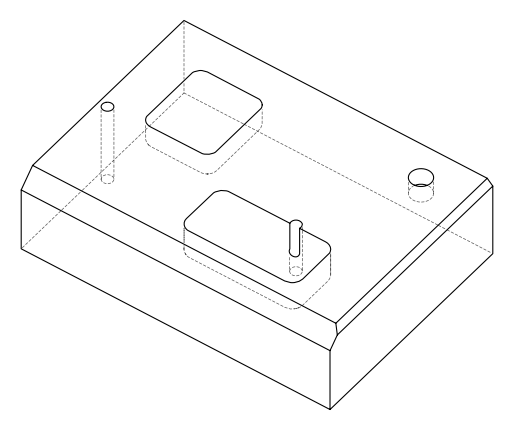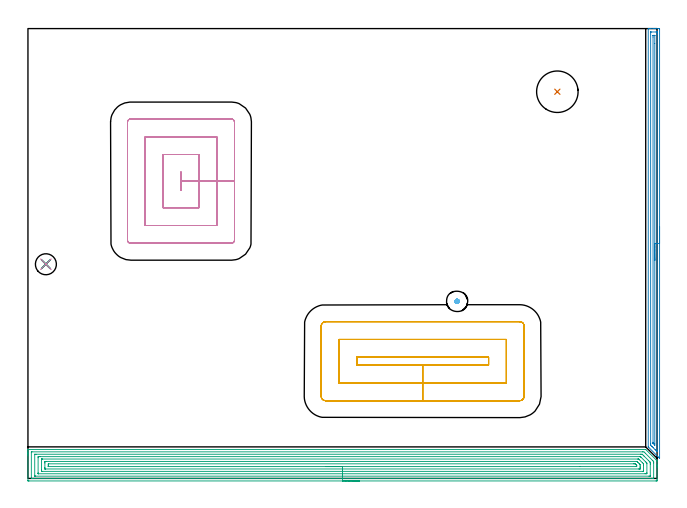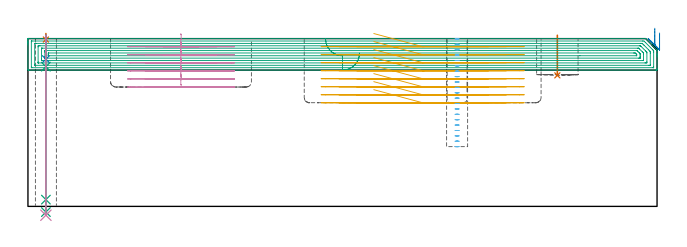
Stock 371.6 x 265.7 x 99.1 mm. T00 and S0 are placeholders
(PLAN: 10 operations, 7 tool changes, 50.7 min)
(1 INDEXABLE_INSERT_DRILL_BLIND_HOLE_FROM_SOLID | STEP1POCKET | NXT0302_020 | 0.1 min | 10085 mm3)
(2 AREA_MILL | FG_CHAMFER_SURFACE | UGT0205_001 | 6.19 min | 5795 mm3)
(3 AREA_MILL_1 | FG_CHAMFER_SURFACE_1 | UGT0205_001 | 21.04 min | 64078 mm3)
(4 MILL_RECTANGULAR_POCKET | POCKET_RECTANGULAR_STRAIGHT | UGT0201_095 | Follow Part, ap 5, ae 75% | 8.16 min | 218047 mm3)
(5 MILL_RECTANGULAR_POCKET_1 | POCKET_RECTANGULAR_STRAIGHT_1 | UGT0201_095 | Follow Part, ap 5, ae 75% | 13.23 min | 347518 mm3)
(6 MILL_BLIND_HOLE_FROM_SOLID_MATERIAL | STEP1POCKET_1 | NXT0201_010 | Spiral | 0.96 min | 6373 mm3)
(7 SPOT_DRILL | STEP1HOLE | NXT0321_9005460120000 | 0.03 min | 5 mm3)
(8 DRILL_BLIND_HOLE_INTO_CENTER | STEP1HOLE | NXT0301_052 | 0.06 min | 583 mm3)
(9 GUN_DRILL_THROUGH_HOLE | STEP1HOLE | UGT0307_004 | 0.49 min | 4367 mm3)
(10 DRILL_TO_ENLARGE_THROUGH_HOLE | STEP1HOLE | UGT0301_519 | 0.43 min | 6970 mm3)
(TOOL NXT0302_020 | Index. Insert Drill 24.5mm [880-D2450L25-03] | D24.5 PA176 FL74 Z2)
(TOOL UGT0205_001 | Chamfer Mill 20 x 3 x 45 deg. | D20 FL50 Z2)
(TOOL UGT0201_095 | End mill 20 mm | D20 R3 FL38 Z4)
(TOOL NXT0201_010 | ENDMILL 10mm [2P460-1000-NA 1630] | D10 FL30 Z6)
(TOOL NXT0321_9005460120000 | NC Spot Drill, 142deg, 12mm, Carbide, Uncoated | D12 PA142 FL30 Z2)
(TOOL NXT0301_052 | Carbide Drill 8.1mm [860.1-0810-024A1-MM 2214] | D8.1 PA140 FL47 Z2)
(TOOL UGT0307_004 | Gun Drill 8 mm | D8 PA130 FL24 Z1)
(TOOL UGT0301_519 | Carbide Drill 12.4 mm | D12.4 PA118 FL101 Z2)
(OP 1 INDEXABLE_INSERT_DRILL_BLIND_HOLE_FROM_SOLID)
G17 G21 G94 G90
T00 M6
G54
G17 G0 G90 X312.7 Y228.4 S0 M3
G43 Z109.1 H1
G94 G81 G98 Z77.4 F250. R101.1
G80
M5
M2
(OP 2 AREA_MILL)
G17 G21 G94 G90
T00 M6
G54
G17 G0 G90 X373.1 Y148.8 S1061 M3
G43 Z109.1 H0
Z102.4
G94 G1 Y148.762 Z101.528 F250.
Y148.648 Z100.663
Y148.459 Z99.812
Y148.197 Z98.98
Y147.863 Z98.174
Y147.46 Z97.4
Y146.991 Z96.664
Y146.46 Z95.972
Y145.871 Z95.329
Y145.228 Z94.74
Y144.536 Z94.208
Y143.8 Z93.74
Y143.026 Z93.337
Y142.22 Z93.003
Y141.388 Z92.741
Y140.536 Z92.552
Y139.672 Z92.438
Y138.8 Z92.4
Y12.031
X373.099 Y12.003 Z92.399
X373.093 Y11.909 Z92.396
X373.079 Y11.916 Z92.411
X372.939 Y12.06 Z92.559
X372.798 Y12.2 Z92.698
X372.046 Y12.953 Z93.451
X366.692 Y18.308 Z98.808
X366.467 Y18.535 Z99.029
X366.403 Y18.605 Z99.089
X366.4 Y18.754 Z99.1
Y265.54
X366.402 Y265.69 Z99.088
X366.506 Y265.696 Z98.986
X366.617 Y265.7 Z98.882
X366.947 Z98.552
X367.573 Z97.922
X369.627 Z95.87
X370.185 Z95.309
X370.777 Z94.718
X372.519 Z92.978
X372.798 Y265.695 Z92.699
X373.093 Y265.69 Z92.403
X373.097 Y265.4 Z92.401
X373.099 Y265.093
X373.1 Y138.8 Z92.4
X371.686 Z93.814
X371.685 Y16.077 Z93.815
X371.684 Y15.901 Z93.816
X371.681 Y15.814 Z93.819
X371.68 Y15.786 Z93.82
X371.659 Y15.803 Z93.841
X371.375 Y16.077 Z94.125
X371.056 Y16.394 Z94.444
X370.48 Y16.969 Z95.02
X369.315 Y18.135 Z96.185
X368.696 Y18.754 Z96.804
X368.444 Y19.01 Z97.056
X367.821 Y19.647 Z97.679
X367.816 Y20.29 Z97.684
X367.815 Y20.539 Z97.685
Y263.308
X367.817 Y263.631 Z97.683
X367.818 Y263.67 Z97.682
X367.82 Y263.684 Z97.68
X367.834 Y263.69 Z97.666
X367.934 Y263.695 Z97.566
X368.063 Y263.699 Z97.437
X371.056 Y263.7 Z94.444
X371.547 Y263.698 Z93.953
X371.654 Y263.693 Z93.846
X371.674 Y263.691 Z93.826
X371.679 Y263.655 Z93.821
X371.682 Y263.559 Z93.818
X371.685 Y263.308 Z93.815
X371.686 Y262.663 Z93.814
Y262.416
Y138.8
X370.272 Z95.228
X370.271 Y20.451 Z95.229
X370.268 Y19.647 Z95.232
X370.257 Z95.243
X370.185 Y19.716 Z95.315
X369.36 Y20.539 Z96.14
X369.315 Y20.587 Z96.185
X369.266 Y20.641 Z96.234
X369.244 Y20.667 Z96.256
X369.236 Y20.814 Z96.264
X369.231 Y21.167 Z96.269
X369.229 Y21.344 Z96.271
X369.228 Y260.719 Z96.272
X369.23 Y261.523 Z96.27
X369.231 Y261.608 Z96.269
X369.235 Y261.69 Z96.265
X369.315 Y261.692 Z96.185
X370.014 Y261.699 Z95.486
X370.185 Y261.696 Z95.315
X370.242 Y261.693 Z95.258
X370.259 Y261.691 Z95.241
X370.265 Y261.668 Z95.235
X370.268 Y261.611 Z95.232
X370.271 Y261.523 Z95.229
X370.272 Y256.823 Z95.228
Y138.8
Y137.928 Z95.266
Y137.063 Z95.38
Y136.212 Z95.569
Y135.38 Z95.832
Y134.574 Z96.165
Y133.8 Z96.568
Y133.064 Z97.037
Y132.372 Z97.568
Y131.729 Z98.157
Y131.14 Z98.801
Y130.608 Z99.493
Y130.14 Z100.228
Y129.737 Z101.002
Y129.403 Z101.808
Y129.141 Z102.64
Y128.952 Z103.492
Y128.838 Z104.357
Y128.8 Z105.228
G0 Z109.1
M5
M2
(OP 3 AREA_MILL_1)
G17 G21 G94 G90
T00 M6
G54
G17 G0 G90 X195.8 Y-1.5 S1061 M3
G43 Z109.1 H0
Z90.5
G94 G1 X195.762 Z89.628 F250.
X195.648 Z88.764
X195.459 Z87.912
X195.197 Z87.08
X194.863 Z86.274
X194.46 Z85.5
X193.992 Z84.764
X193.46 Z84.072
X192.871 Z83.429
X192.228 Z82.84
X191.536 Z82.308
X190.8 Z81.84
X190.026 Z81.437
X189.22 Z81.103
X188.388 Z80.841
X187.537 Z80.652
X186.672 Z80.538
X185.8 Z80.5
X0.606
X0.186 Y-1.496 Z80.503
X0.01 Y-1.492 Z80.506
X0. Y-1.312 Z80.685
Y13.38 Z95.375
Y13.98 Z95.974
Y14.547 Z96.543
Y14.863 Z96.859
Y15.43 Z97.426
Y15.746 Z97.741
Y16.763 Z98.762
X0.007 Y17.09 Z99.081
X0.009 Y17.097 Z99.088
X0.16 Y17.1 Z99.1
X364.746
X364.896 Y17.095 Z99.09
X364.924 Y17.076 Z99.076
X371.44 Y10.56 Z92.558
X371.548 Y10.449 Z92.448
X371.59 Y10.403 Z92.403
X371.6 Y9.816 Z91.816
Y8.367 Z90.363
Y7.8 Z89.796
Y7.484 Z89.481
Y6.917 Z88.912
Y6.318 Z88.313
Y-0.429 Z81.568
X371.596 Y-1.029 Z80.969
X371.591 Y-1.492 Z80.506
X371.465 Y-1.495 Z80.503
X370.994 Y-1.5 Z80.5
X185.8
Y-0.086 Z81.914
X2.33 Y-0.085 Z81.915
X2.014 Y-0.079 Z81.921
X2.008 Y0.022 Z82.022
X2.001 Y0.24 Z82.24
Y15.249 Z97.249
X2.008 Y15.636 Z97.636
X2.011 Y15.68 Z97.68
X2.028 Y15.682 Z97.682
X2.079 Y15.685 Z97.685
X2.183 Y15.686 Z97.686
X2.391
X363.022 Y15.685 Z97.685
X363.854 Y15.679 Z97.679
X364.687 Y14.863 Z96.863
X364.746 Y14.804 Z96.804
X369.209 Y10.341 Z92.341
X369.589 Y9.949 Z91.949
X369.596 Y9.566 Z91.566
X369.6 Y9.179 Z91.179
X369.599 Y0.351 Z82.351
X369.592 Y-0.037 Z81.963
X369.589 Y-0.08 Z81.92
X369.572 Y-0.082 Z81.918
X369.521 Y-0.085 Z81.915
X369.417 Y-0.086 Z81.914
X369.209
X185.8
Y1.328 Z83.328
X4.47 Y1.329 Z83.329
X4.176 Y1.331 Z83.331
X4.078 Y1.333 Z83.333
X4.01 Y1.336 Z83.336
X4.006 Y1.446 Z83.446
X4.002 Y1.62 Z83.62
X4. Y1.794 Z83.794
X4.001 Y14.153 Z96.153
X4.005 Y14.212 Z96.212
X4.01 Y14.255 Z96.255
X4.032 Y14.264 Z96.264
X4.176 Y14.266 Z96.266
X4.775 Y14.271 Z96.271
X361.774
X362.069
X362.671 Y14.267 Z96.267
X362.809 Y14.264 Z96.264
X362.961 Y14.13 Z96.13
X363.117 Y13.98 Z95.98
X363.854 Y13.247 Z95.247
X366.531 Y10.57 Z92.57
X366.652 Y10.449 Z92.449
X367.424 Y9.673 Z91.673
X367.524 Y9.566 Z91.566
X367.59 Y9.477 Z91.477
X367.596 Y9.396 Z91.396
X367.599 Y8.683 Z90.683
X367.6 Y8.509 Z90.509
X367.599 Y1.447 Z83.447
X367.595 Y1.388 Z83.388
X367.59 Y1.345 Z83.345
X367.568 Y1.335 Z83.335
X367.424 Y1.334 Z83.334
X366.825 Y1.329 Z83.329
X185.8 Y1.328 Z83.328
Y2.743 Z84.743
X6.114
X6.064 Y2.744 Z84.744
X6.03 Y2.746 Z84.746
X6.015 Y2.749 Z84.749
X6.01 Y2.761 Z84.761
X6.005 Y2.956 Z84.956
X6. Y3.347 Z85.347
Y12.214 Z94.214
X6.006 Y12.636 Z94.636
X6.01 Y12.841 Z94.841
X6.21 Y12.851 Z94.851
X6.854 Y12.856 Z94.856
X7.096 Y12.857 Z94.857
X361.176
X361.42 Y12.856 Z94.856
X361.743 Y12.852 Z94.852
X361.78 Y12.85 Z94.85
X361.836 Y12.803 Z94.803
X361.941 Y12.706 Z94.706
X362.069 Y12.582 Z94.582
X364.746 Y9.905 Z91.905
X365.082 Y9.566 Z91.566
X365.41 Y9.23 Z91.23
X365.59 Y9.036 Z91.036
X365.6 Y8.683 Z90.683
Y3.386 Z85.386
X365.594 Y2.963 Z84.963
X365.59 Y2.759 Z84.759
X365.39 Y2.749 Z84.749
X364.746 Y2.744 Z84.744
X364.504 Y2.743 Z84.743
X185.8
Y4.157 Z86.157
X8.526
X8.3 Y4.158 Z86.158
X8.15 Y4.16 Z86.16
X8.031 Y4.164 Z86.164
X8.009 Y4.17 Z86.17
X8.007 Y4.179 Z86.179
X8.004 Y4.269 Z86.269
X8. Y4.9 Z86.9
Y5.151 Z87.151
X8.001 Y11.331 Z93.331
X8.003 Y11.41 Z93.41
X8.006 Y11.429 Z93.429
X8.008 Y11.434 Z93.434
X8.038 Y11.436 Z93.436
X8.187 Y11.44 Z93.44
X8.413 Y11.443 Z93.443
X8.526
X360.284
X360.397 Y11.442 Z93.442
X360.622 Y11.437 Z93.437
X360.757 Y11.434 Z93.434
X360.793 Y11.401 Z93.401
X360.867 Y11.331 Z93.331
X361.176 Y11.025 Z93.025
X362.961 Y9.24 Z91.24
X363.511 Y8.683 Z90.683
X363.588 Y8.602 Z90.602
X363.592 Y8.525 Z90.525
X363.596 Y8.367 Z90.367
X363.6 Y8.051 Z90.051
X363.599 Y4.269 Z86.269
X363.597 Y4.19 Z86.19
X363.594 Y4.171 Z86.171
X363.592 Y4.166 Z86.166
X363.562 Y4.164 Z86.164
X363.413 Y4.16 Z86.16
X363.187 Y4.157 Z86.157
X363.074
X185.8
Y5.571 Z87.571
X10.268 Y5.572 Z87.572
X10.143 Y5.573 Z87.573
X10.06 Y5.575 Z87.575
X10.019 Y5.578 Z87.578
X10.01 Y5.616 Z87.616
X10.005 Y6.034 Z88.034
X10.001 Y6.453 Z88.453
X10. Y9.101 Z91.101
X10.004 Y9.566 Z91.566
X10.008 Y9.977 Z91.977
X10.022 Y10.022 Z92.022
X10.073 Y10.024 Z92.024
X10.19 Y10.027 Z92.027
X10.424 Y10.028 Z92.028
X10.848 Y10.029 Z92.029
X359.391 Y10.028 Z92.028
X359.547 Y10.027 Z92.027
X359.672 Y10.024 Z92.024
X359.708 Y10.022 Z92.022
X359.734 Y10.006 Z92.006
X359.785 Y9.958 Z91.958
X360.186 Y9.566 Z91.566
X360.284 Y9.469 Z91.469
X361.069 Y8.683 Z90.683
X361.176 Y8.575 Z90.575
X361.558 Y8.183 Z90.183
X361.59 Y8.124 Z90.124
X361.594 Y8.051 Z90.051
X361.598 Y7.94 Z89.94
X361.6 Y6.917 Z88.917
Y6.498 Z88.498
X361.596 Y6.034 Z88.034
X361.592 Y5.623 Z87.623
X361.578 Y5.578 Z87.578
X361.527 Y5.576 Z87.576
X361.41 Y5.573 Z87.573
X361.176 Y5.572 Z87.572
X360.752 Y5.571 Z87.571
X185.8
Y6.985 Z88.985
X12.209 Y6.986 Z88.986
X12.139
X12.029 Y6.991 Z88.991
X12.009 Y6.993 Z88.993
X12.005 Y7.006 Z89.006
X12.002 Y7.023 Z89.023
X12.001 Y7.042 Z89.042
X12. Y7.123 Z89.123
Y7.8 Z89.8
X12.001 Y8.006 Z90.006
X12.004 Y8.213 Z90.213
X12.013 Y8.608 Z90.608
X12.209 Y8.613 Z90.613
X12.278 Y8.614 Z90.614
X357.675 Y8.615 Z90.615
X358.499 Y8.613 Z90.613
X358.57 Y8.612 Z90.612
X358.665 Y8.608 Z90.608
X359.033 Y8.258 Z90.258
X359.275 Y8.025 Z90.025
X359.391 Y7.91 Z89.91
X359.495 Y7.8 Z89.8
X359.59 Y7.695 Z89.695
X359.596 Y7.597 Z89.597
X359.594 Y7.387 Z89.387
X359.587 Y6.992 Z88.992
X359.391 Y6.987 Z88.987
X359.322 Y6.986 Z88.986
X326.062 Y6.985 Z88.985
X185.8
X184.928 Z89.023
X184.064 Z89.137
X183.212 Z89.326
X182.38 Z89.588
X181.574 Z89.922
X180.8 Z90.325
X180.064 Z90.794
X179.372 Z91.325
X178.729 Z91.914
X178.14 Z92.557
X177.609 Z93.25
X177.14 Z93.985
X176.737 Z94.759
X176.403 Z95.565
X176.141 Z96.397
X175.952 Z97.249
X175.838 Z98.114
X175.8 Z98.985
G0 Z109.1
M5
M2
(OP 4 MILL_RECTANGULAR_POCKET)
G17 G21 G94 G90
T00 M6
G54
G17 G0 G90 X90.3 Y172.786 S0 M3
G43 Z109.1 H0
Z102.1
G94 G1 Y170.4 Z101.461 F250.
X90.5 Z101.407
Y180.8 Z98.62
X90.3 Z98.567
Y170.4 Z95.78
X90.5 Z95.727
Y175.6 Z94.333
Y180.8 F500.
X90.3
Y170.4
X90.5
Y175.6
X101.
Y191.3
X79.8
Y159.9
X101.
Y175.6
X111.5
Y201.8
X69.3
Y149.4
X111.5
Y175.6
X122.
Y210.4
G3 X120.1 Y212.3 R1.9
G1 X60.7
G3 X58.8 Y210.4 R1.9
G1 Y140.8
G3 X60.7 Y138.9 R1.9
G1 X120.1
G3 X122. Y140.8 R1.9
G1 Y175.6
Y176.6
G0 X90.3 Y172.786 Z97.333
G1 Y170.4 Z96.694 F250.
X90.5 Z96.64
Y180.8 Z93.854
X90.3 Z93.8
Y170.4 Z91.014
X90.5 Z90.96
Y175.6 Z89.567
Y180.8 F500.
X90.3
Y170.4
X90.5
Y175.6
X101.
Y191.3
X79.8
Y159.9
X101.
Y175.6
X111.5
Y201.8
X69.3
Y149.4
X111.5
Y175.6
X122.
Y210.4
G3 X120.1 Y212.3 R1.9
G1 X60.7
G3 X58.8 Y210.4 R1.9
G1 Y140.8
G3 X60.7 Y138.9 R1.9
G1 X120.1
G3 X122. Y140.8 R1.9
G1 Y175.6
Y176.6
G0 X90.3 Y172.786 Z92.567
G1 Y170.4 Z91.927 F250.
X90.5 Z91.874
Y180.8 Z89.087
X90.3 Z89.034
Y170.4 Z86.247
X90.5 Z86.193
Y175.6 Z84.8
Y180.8 F500.
X90.3
Y170.4
X90.5
Y175.6
X101.
Y191.3
X79.8
Y159.9
X101.
Y175.6
X111.5
Y201.8
X69.3
Y149.4
X111.5
Y175.6
X122.
Y210.4
G3 X120.1 Y212.3 R1.9
G1 X60.7
G3 X58.8 Y210.4 R1.9
G1 Y140.8
G3 X60.7 Y138.9 R1.9
G1 X120.1
G3 X122. Y140.8 R1.9
G1 Y175.6
Y176.6
G0 X90.3 Y172.786 Z87.8
G1 Y170.4 Z87.161 F250.
X90.5 Z87.107
Y180.8 Z84.32
X90.3 Z84.267
Y170.4 Z81.48
X90.5 Z81.427
Y175.6 Z80.033
Y180.8 F500.
X90.3
Y170.4
X90.5
Y175.6
X101.
Y191.3
X79.8
Y159.9
X101.
Y175.6
X111.5
Y201.8
X69.3
Y149.4
X111.5
Y175.6
X122.
Y210.4
G3 X120.1 Y212.3 R1.9
G1 X60.7
G3 X58.8 Y210.4 R1.9
G1 Y140.8
G3 X60.7 Y138.9 R1.9
G1 X120.1
G3 X122. Y140.8 R1.9
G1 Y175.6
Y176.6
G0 X90.3 Y172.786 Z83.033
G1 Y170.4 Z82.394 F250.
X90.5 Z82.341
Y180.8 Z79.554
X90.3 Z79.5
Y170.4 Z76.714
X90.5 Z76.66
Y175.6 Z75.267
Y180.8 F500.
X90.3
Y170.4
X90.5
Y175.6
X101.
Y191.3
X79.8
Y159.9
X101.
Y175.6
X111.5
Y201.8
X69.3
Y149.4
X111.5
Y175.6
X122.
Y210.4
G3 X120.1 Y212.3 R1.9
G1 X60.7
G3 X58.8 Y210.4 R1.9
G1 Y140.8
G3 X60.7 Y138.9 R1.9
G1 X120.1
G3 X122. Y140.8 R1.9
G1 Y175.6
Y176.6
G0 X90.3 Y172.786 Z78.267
G1 Y170.4 Z77.627 F250.
X90.5 Z77.574
Y180.8 Z74.787
X90.3 Z74.734
Y170.4 Z71.947
X90.5 Z71.893
Y175.6 Z70.5
Y180.8 F500.
X90.3
Y170.4
X90.5
Y175.6
X101.
Y191.3
X79.8
Y159.9
X101.
Y175.6
X111.5
Y201.8
X69.3
Y149.4
X111.5
Y175.6
X122.
Y210.4
G3 X120.1 Y212.3 R1.9
G1 X60.7
G3 X58.8 Y210.4 R1.9
G1 Y140.8
G3 X60.7 Y138.9 R1.9
G1 X120.1
G3 X122. Y140.8 R1.9
G1 Y175.6
Y176.6
G0 Z109.1
M5
M2
(OP 5 MILL_RECTANGULAR_POCKET_1)
G17 G21 G94 G90
T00 M6
G54
G17 G0 G90 X204.273 Y66.9 S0 M3
G43 Z109.1 H0
Z102.1
G94 G1 X233.15 Z94.362 F250.
X272.1 F500.
Y71.6
X194.2
Y66.9
X233.15
Y56.4
X282.6
Y82.1
X183.7
Y56.4
X233.15
Y45.9
X290.4
G3 X293.1 Y48.6 R2.7
G1 Y89.9
G3 X290.4 Y92.6 R2.7
G1 X175.9
G3 X173.2 Y89.9 R2.7
G1 Y48.6
G3 X175.9 Y45.9 R2.7
G1 X233.15
X234.15
G0 X204.273 Y66.9 Z97.362
G1 X233.15 Z89.625 F250.
X272.1 F500.
Y71.6
X259.367
X194.2
Y66.9
X233.15
Y56.4
X282.6
Y82.1
X259.367
X183.7
Y56.4
X233.15
Y45.9
X290.4
G3 X293.1 Y48.6 R2.7
G1 Y89.9
G3 X290.4 Y92.6 R2.7
G1 X175.9
G3 X173.2 Y89.9 R2.7
G1 Y48.6
G3 X175.9 Y45.9 R2.7
G1 X233.15
X234.15
G0 X204.273 Y66.9 Z92.625
G1 X233.15 Z84.887 F250.
X272.1 F500.
Y71.6
X259.369
X194.2
Y66.9
X233.15
Y56.4
X282.6
Y82.1
X183.7
Y56.4
X233.15
Y45.9
X290.4
G3 X293.1 Y48.6 R2.7
G1 Y89.9
G3 X290.4 Y92.6 R2.7
G1 X175.9
G3 X173.2 Y89.9 R2.7
G1 Y48.6
G3 X175.9 Y45.9 R2.7
G1 X233.15
X234.15
G0 X204.273 Y66.9 Z87.887
G1 X233.15 Z80.15 F250.
X272.1 F500.
Y71.6
X194.2
Y66.9
X233.15
Y56.4
X282.6
Y82.1
X183.7
Y56.4
X233.15
Y45.9
X290.4
G3 X293.1 Y48.6 R2.7
G1 Y89.9
G3 X290.4 Y92.6 R2.7
G1 X175.9
G3 X173.2 Y89.9 R2.7
G1 Y48.6
G3 X175.9 Y45.9 R2.7
G1 X233.15
X234.15
G0 X204.273 Y66.9 Z83.15
G1 X233.15 Z75.412 F250.
X272.1 F500.
Y71.6
X194.2
Y66.9
X233.15
Y56.4
X282.6
Y82.1
X183.7
Y56.4
X233.15
Y45.9
X290.4
G3 X293.1 Y48.6 R2.7
G1 Y89.9
G3 X290.4 Y92.6 R2.7
G1 X175.9
G3 X173.2 Y89.9 R2.7
G1 Y48.6
G3 X175.9 Y45.9 R2.7
G1 X233.15
X234.15
G0 X204.273 Y66.9 Z78.412
G1 X233.15 Z70.675 F250.
X272.1 F500.
Y71.6
X194.2
Y66.9
X233.15
Y56.4
X282.6
Y82.1
X183.7
Y56.4
X233.15
Y45.9
X290.4
G3 X293.1 Y48.6 R2.7
G1 Y89.9
G3 X290.4 Y92.6 R2.7
G1 X175.9
G3 X173.2 Y89.9 R2.7
G1 Y48.6
G3 X175.9 Y45.9 R2.7
G1 X233.15
X234.15
G0 X204.273 Y66.9 Z73.675
G1 X233.15 Z65.937 F250.
X272.1 F500.
Y71.6
X194.2
Y66.9
X233.15
Y56.4
X282.6
Y82.1
X183.7
Y56.4
X233.15
Y45.9
X290.4
G3 X293.1 Y48.6 R2.7
G1 Y89.9
G3 X290.4 Y92.6 R2.7
G1 X175.9
G3 X173.2 Y89.9 R2.7
G1 Y48.6
G3 X175.9 Y45.9 R2.7
G1 X233.15
X234.15
G0 X204.273 Y66.9 Z68.937
G1 X233.15 Z61.2 F250.
X272.1 F500.
Y71.6
X194.2
Y66.9
X233.15
Y56.4
X282.6
Y82.1
X183.7
Y56.4
X233.15
Y45.9
X290.4
G3 X293.1 Y48.6 R2.7
G1 Y89.9
G3 X290.4 Y92.6 R2.7
G1 X175.9
G3 X173.2 Y89.9 R2.7
G1 Y48.6
G3 X175.9 Y45.9 R2.7
G1 X233.15
X234.15
G0 Z109.1
M5
M2
(OP 6 MILL_BLIND_HOLE_FROM_SOLID_MATERIAL)
G17 G21 G94 G90
T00 M6
G54
G17 G0 G90 X253.5 Y104.6 S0 M3
G43 Z109.1 H1
Z98.919
G94 G3 X254.1 Y105.2 R0.6 F250.
X253.5 Y105.8 R0.6
X252.3 Y104.6 R1.2
X253.5 Y105.8 R-1.2
X252.9 Y105.2 R0.6
X253.5 Y104.6 R0.6
G0 Z95.738
G3 X254.1 Y105.2 R0.6
X253.5 Y105.8 R0.6
X252.3 Y104.6 R1.2
X253.5 Y105.8 R-1.2
X252.9 Y105.2 R0.6
X253.5 Y104.6 R0.6
G0 Z92.557
G3 X254.1 Y105.2 R0.6
X253.5 Y105.8 R0.6
X252.3 Y104.6 R1.2
X253.5 Y105.8 R-1.2
X252.9 Y105.2 R0.6
X253.5 Y104.6 R0.6
G0 Z89.376
G3 X254.1 Y105.2 R0.6
X253.5 Y105.8 R0.6
X252.3 Y104.6 R1.2
X253.5 Y105.8 R-1.2
X252.9 Y105.2 R0.6
X253.5 Y104.6 R0.6
G0 Z86.195
G3 X254.1 Y105.2 R0.6
X253.5 Y105.8 R0.6
X252.3 Y104.6 R1.2
X253.5 Y105.8 R-1.2
X252.9 Y105.2 R0.6
X253.5 Y104.6 R0.6
G0 Z83.014
G3 X254.1 Y105.2 R0.6
X253.5 Y105.8 R0.6
X252.3 Y104.6 R1.2
X253.5 Y105.8 R-1.2
X252.9 Y105.2 R0.6
X253.5 Y104.6 R0.6
G0 Z79.833
G3 X254.1 Y105.2 R0.6
X253.5 Y105.8 R0.6
X252.3 Y104.6 R1.2
X253.5 Y105.8 R-1.2
X252.9 Y105.2 R0.6
X253.5 Y104.6 R0.6
G0 Z76.652
G3 X254.1 Y105.2 R0.6
X253.5 Y105.8 R0.6
X252.3 Y104.6 R1.2
X253.5 Y105.8 R-1.2
X252.9 Y105.2 R0.6
X253.5 Y104.6 R0.6
G0 Z73.471
G3 X254.1 Y105.2 R0.6
X253.5 Y105.8 R0.6
X252.3 Y104.6 R1.2
X253.5 Y105.8 R-1.2
X252.9 Y105.2 R0.6
X253.5 Y104.6 R0.6
G0 Z70.29
G3 X254.1 Y105.2 R0.6
X253.5 Y105.8 R0.6
X252.3 Y104.6 R1.2
X253.5 Y105.8 R-1.2
X252.9 Y105.2 R0.6
X253.5 Y104.6 R0.6
G0 Z67.11
G3 X254.1 Y105.2 R0.6
X253.5 Y105.8 R0.6
X252.3 Y104.6 R1.2
X253.5 Y105.8 R-1.2
X252.9 Y105.2 R0.6
X253.5 Y104.6 R0.6
G0 Z63.929
G3 X254.1 Y105.2 R0.6
X253.5 Y105.8 R0.6
X252.3 Y104.6 R1.2
X253.5 Y105.8 R-1.2
X252.9 Y105.2 R0.6
X253.5 Y104.6 R0.6
G0 Z60.748
G3 X254.1 Y105.2 R0.6
X253.5 Y105.8 R0.6
X252.3 Y104.6 R1.2
X253.5 Y105.8 R-1.2
X252.9 Y105.2 R0.6
X253.5 Y104.6 R0.6
G0 Z57.567
G3 X254.1 Y105.2 R0.6
X253.5 Y105.8 R0.6
X252.3 Y104.6 R1.2
X253.5 Y105.8 R-1.2
X252.9 Y105.2 R0.6
X253.5 Y104.6 R0.6
G0 Z54.386
G3 X254.1 Y105.2 R0.6
X253.5 Y105.8 R0.6
X252.3 Y104.6 R1.2
X253.5 Y105.8 R-1.2
X252.9 Y105.2 R0.6
X253.5 Y104.6 R0.6
G0 Z51.205
G3 X254.1 Y105.2 R0.6
X253.5 Y105.8 R0.6
X252.3 Y104.6 R1.2
X253.5 Y105.8 R-1.2
X252.9 Y105.2 R0.6
X253.5 Y104.6 R0.6
G0 Z48.024
G3 X254.1 Y105.2 R0.6
X253.5 Y105.8 R0.6
X252.3 Y104.6 R1.2
X253.5 Y105.8 R-1.2
X252.9 Y105.2 R0.6
X253.5 Y104.6 R0.6
G0 Z44.843
G3 X254.1 Y105.2 R0.6
X253.5 Y105.8 R0.6
X252.3 Y104.6 R1.2
X253.5 Y105.8 R-1.2
X252.9 Y105.2 R0.6
X253.5 Y104.6 R0.6
G0 Z41.662
G3 X254.1 Y105.2 R0.6
X253.5 Y105.8 R0.6
X252.3 Y104.6 R1.2
X253.5 Y105.8 R-1.2
X252.9 Y105.2 R0.6
X253.5 Y104.6 R0.6
G0 Z38.481
G3 X254.1 Y105.2 R0.6
X253.5 Y105.8 R0.6
X252.3 Y104.6 R1.2
X253.5 Y105.8 R-1.2
X252.9 Y105.2 R0.6
X253.5 Y104.6 R0.6
G0 Z35.3
G3 X254.1 Y105.2 R0.6
X253.5 Y105.8 R0.6
X252.3 Y104.6 R1.2
X253.5 Y105.8 R-1.2
X252.9 Y105.2 R0.6
X253.5 Y104.6 R0.6
G0 Z109.1
M5
M2
(OP 7 SPOT_DRILL)
G17 G21 G94 G90
T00 M6
G54
G17 G0 G90 X10.6 Y126.5 S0 M3
G43 Z109.1 H0
G94 G81 G98 Z98.566 F250. R102.1
G80
M5
M2
(OP 8 DRILL_BLIND_HOLE_INTO_CENTER)
G17 G21 G94 G90
T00 M6
G54
G17 G0 G90 X10.6 Y126.5 S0 M3
G43 Z109.1 H1
G94 G81 G98 Z86.95 F250. R101.1
G80
M5
M2
(OP 9 GUN_DRILL_THROUGH_HOLE)
G17 G21 G94 G90
T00 M6
G54
G17 G0 G90 X10.6 Y126.5 M8
G43 Z109.1 H0
Z96.311
S716 M3
G94 G1 Z82.541 F125. M26
G4 X.084
Z4. F250.
G4 X.084
Z-3.365 F125.
G4 X.084
M5
M9
G0 Z96.311
Z109.1
M2
(OP 10 DRILL_TO_ENLARGE_THROUGH_HOLE)
G17 G21 G94 G90
T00 M6
G54
G17 G0 G90 X10.6 Y126.5 S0 M3
G43 Z109.1 H0
G94 G73 G98 Z-5.225 F250. Q11.592 R101.1
G80
M5
M2
